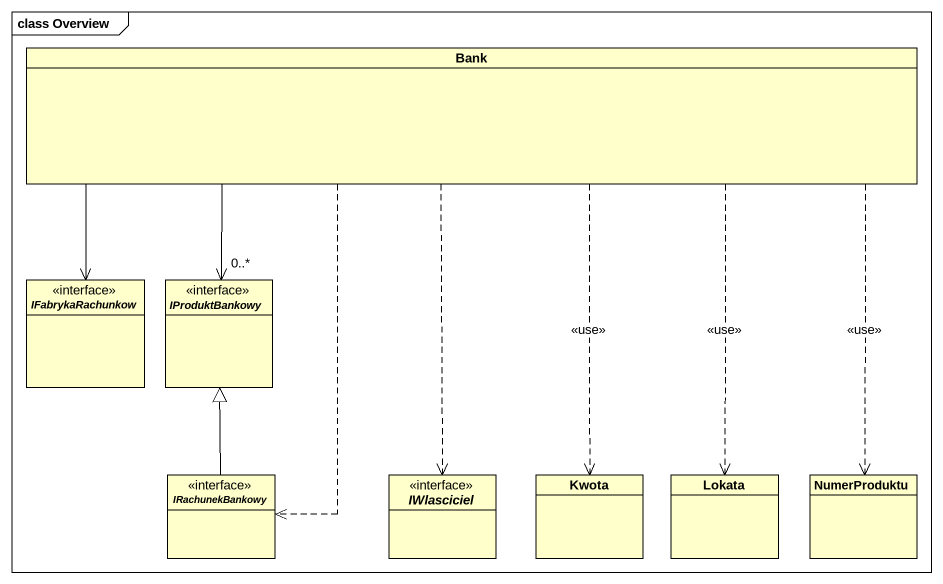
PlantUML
@startuml
mainframe class Overview
hide circle
hide empty members
class Bank
interface IFabrykaRachunkow
interface IProduktBankowy
interface IRachunekBankowy
interface IWlasciciel
class Kwota
class Lokata
class NumerProduktu
Bank -left-> IFabrykaRachunkow
Bank --> "0..*" IProduktBankowy
Bank ..> IRachunekBankowy
Bank ..> IWlasciciel
Bank ..> Kwota : <<use>>
Bank ..> Lokata : <<use>>
Bank ..> NumerProduktu : <<use>>
IRachunekBankowy -up-|> IProduktBankowy
@enduml
